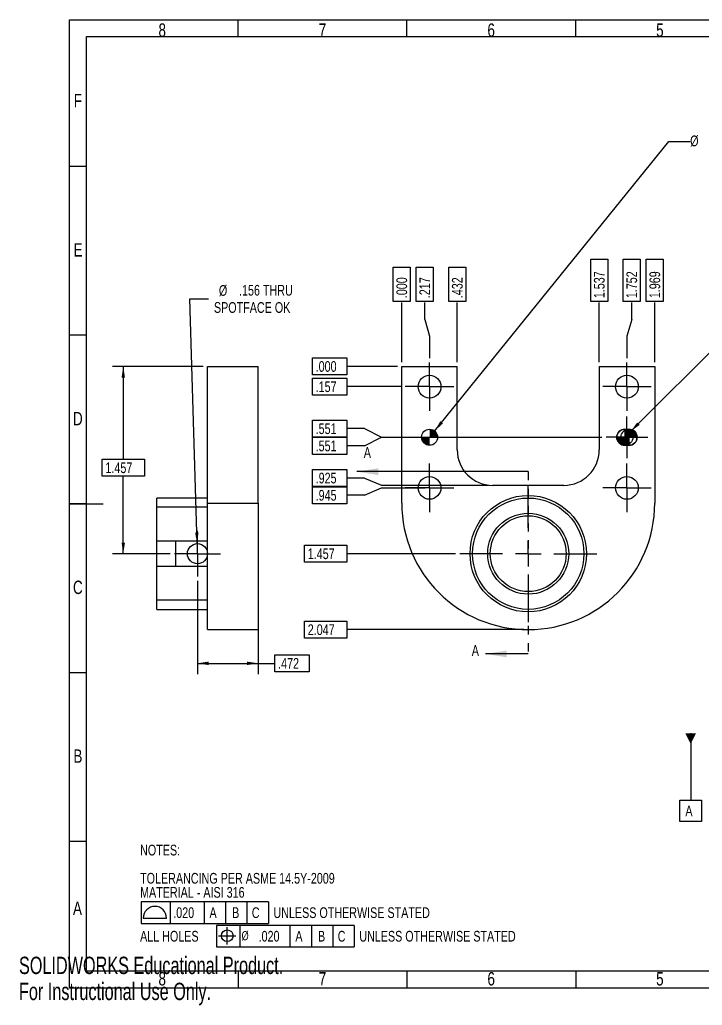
# Model space of a CAD drawing. Extents: x 0 to 16.3, y 0 to 11.5.
# Drawn here: x 0.01 to 7.97, y 0 to 11.5 of the extents above; entities that cross this region are included whole.
import ezdxf

# ---------------------------------------------------------------- set-up
doc = ezdxf.new("R2010")
doc.units = 0
doc.linetypes.add('SLD-DASHED', pattern=[0.075, 0.05, -0.025])
doc.linetypes.add('SLD-SOLID', pattern=[0])
doc.layers.get('0').update_dxf_attribs({"linetype": 'CONTINUOUS'})
doc.styles.add('SLDTEXTSTYLE0', font='TXT', dxfattribs={"width": 0.75})
doc.styles.add('SLDTEXTSTYLE4', font='TXT', dxfattribs={"width": 0.7})
doc.dimstyles.new('SLDDIMSTYLE1', dxfattribs={"dimtxt": 0.125, "dimasz": 0.13, "dimexe": 0, "dimexo": 0.0625, "dimgap": -0.03125, "dimtad": 0, "dimtih": 1, "dimtoh": 1, "dimdec": 3, "dimlfac": 0.666667, "dimrnd": 1e-09, "dimzin": 12, "dimtxsty": 'SLDTEXTSTYLE0', "dimblk1": 'NONE', "dimblk2": 'NONE', "dimsah": 1, "dimcen": 0.09, "dimazin": 3, "dimtfac": 1, "dimtdec": 3, "dimtofl": 0, "dimtmove": 0, "dimatfit": 3, "dimtolj": 1})
doc.dimstyles.new('SLDDIMSTYLE11', dxfattribs={"dimtxt": 0.125, "dimasz": 0.13, "dimexe": 0, "dimexo": 0.0625, "dimgap": -0.03125, "dimtad": 0, "dimtih": 1, "dimtoh": 1, "dimdec": 3, "dimlfac": 0.666667, "dimrnd": 1e-09, "dimzin": 4, "dimtxsty": 'SLDTEXTSTYLE0', "dimblk1": 'NONE', "dimblk2": 'NONE', "dimsah": 1, "dimcen": 0.09, "dimazin": 3, "dimtfac": 1, "dimtdec": 3, "dimtofl": 0, "dimtmove": 0, "dimatfit": 3, "dimtolj": 1})
doc.dimstyles.new('SLDDIMSTYLE12', dxfattribs={"dimtxt": 0.125, "dimasz": 0.13, "dimexe": 0, "dimexo": 0.0625, "dimgap": -0.03125, "dimtad": 0, "dimtih": 1, "dimtoh": 1, "dimdec": 3, "dimlfac": 0.666667, "dimrnd": 1e-09, "dimzin": 4, "dimtxsty": 'SLDTEXTSTYLE0', "dimblk1": 'NONE', "dimblk2": 'NONE', "dimsah": 1, "dimcen": 0.09, "dimazin": 3, "dimtfac": 1, "dimtdec": 3, "dimtofl": 0, "dimtmove": 0, "dimatfit": 3, "dimtolj": 1})
doc.dimstyles.new('SLDDIMSTYLE13', dxfattribs={"dimtxt": 0.125, "dimasz": 0.13, "dimexe": 0, "dimexo": 0.0625, "dimgap": 0.03125, "dimtad": 0, "dimtih": 1, "dimtoh": 1, "dimdec": 4, "dimlfac": 0.666667, "dimrnd": 1e-09, "dimzin": 4, "dimtxsty": 'SLDTEXTSTYLE0', "dimsah": 1, "dimcen": 0, "dimazin": 3, "dimtol": 1, "dimtp": 0.001, "dimtfac": 1, "dimtdec": 4, "dimtofl": 0, "dimtmove": 0, "dimatfit": 3, "dimtolj": 1, "dimtzin": 0})
doc.dimstyles.new('SLDDIMSTYLE14', dxfattribs={"dimtxt": 0.125, "dimasz": 0.13, "dimexe": 0, "dimexo": 0.0625, "dimgap": 0.03125, "dimtad": 0, "dimtih": 1, "dimtoh": 1, "dimdec": 4, "dimlfac": 0.666667, "dimrnd": 1e-09, "dimzin": 4, "dimtxsty": 'SLDTEXTSTYLE0', "dimsah": 1, "dimcen": 0, "dimazin": 3, "dimtol": 1, "dimtp": 0.001, "dimtfac": 1, "dimtdec": 4, "dimtofl": 0, "dimtmove": 0, "dimatfit": 3, "dimtolj": 1, "dimtzin": 0})
doc.dimstyles.new('SLDDIMSTYLE3', dxfattribs={"dimtxt": 0.125, "dimasz": 0.13, "dimexe": 0, "dimexo": 0.0625, "dimgap": 0.03125, "dimtad": 0, "dimtih": 1, "dimtoh": 1, "dimdec": 3, "dimlfac": 0.666667, "dimrnd": 1e-09, "dimzin": 12, "dimtxsty": 'SLDTEXTSTYLE0', "dimsah": 1, "dimcen": 0, "dimazin": 3, "dimtfac": 1, "dimtdec": 3, "dimtofl": 0, "dimtmove": 0, "dimatfit": 3, "dimtolj": 1, "dimtzin": 12})
doc.dimstyles.new('SLDDIMSTYLE5', dxfattribs={"dimtxt": 0.125, "dimasz": 0.13, "dimexe": 0, "dimexo": 0.0625, "dimgap": -0.03125, "dimtad": 0, "dimtih": 1, "dimtoh": 1, "dimdec": 3, "dimlfac": 0.666667, "dimrnd": 1e-09, "dimzin": 12, "dimtxsty": 'SLDTEXTSTYLE0', "dimsah": 1, "dimcen": 0.09, "dimazin": 3, "dimtfac": 1, "dimtdec": 3, "dimtofl": 0, "dimtmove": 0, "dimatfit": 3, "dimtolj": 1})

# ---------------------------------------------------------------- blocks, each defined once
blk = doc.blocks.new('SW_SYMBOL_GTOL_SPROF')
at = {"color": 0, "linetype": 'CONTINUOUS'}
blk.add_line((0, 0), (78.7, 0), dxfattribs=at)
blk.add_arc((39.4, 0), 39.4, 0, 180, dxfattribs=at)
blk = doc.blocks.new('SW_SYMBOL_GTOL_POSI')
at = {"color": 0, "linetype": 'CONTINUOUS'}
for p, q in [((29.5, -9.8), (29.5, 49.2)), ((0, 19.7), (59.1, 19.7))]:
    blk.add_line(p, q, dxfattribs=at)
blk.add_circle((29.5, 19.7), 19.7, dxfattribs=at)
blk = doc.blocks.new('SW_NOTE_0')
at = {"color": 0, "linetype": 'SLD-SOLID'}
for p, q in [((0.013, -0.506), (0.013, -0.756)), ((1.497, -0.506), (0.013, -0.506)), ((0.013, -0.506), (0.013, -0.756)), ((0.35, -0.506), (0.013, -0.506)), ((0.35, -0.506), (0.35, -0.756)), ((0.747, -0.506), (0.747, -0.756)), ((0.747, -0.506), (0.747, -0.756)), ((0.997, -0.506), (0.997, -0.756)), ((1.247, -0.506), (1.247, -0.756)), ((1.497, -0.506), (1.497, -0.756)), ((0.013, -0.756), (1.497, -0.756)), ((0.013, -0.756), (0.35, -0.756)), ((0.89, -0.781), (0.89, -1.031)), ((2.499, -0.781), (0.89, -0.781)), ((0.89, -0.781), (0.89, -1.031)), ((1.165, -0.781), (0.89, -0.781)), ((1.165, -0.781), (1.165, -1.031)), ((1.749, -0.781), (1.749, -1.031)), ((1.749, -0.781), (1.749, -1.031)), ((1.999, -0.781), (1.999, -1.031)), ((2.249, -0.781), (2.249, -1.031)), ((2.499, -0.781), (2.499, -1.031)), ((0.89, -1.031), (2.499, -1.031)), ((0.89, -1.031), (1.165, -1.031))]:
    blk.add_line(p, q, dxfattribs=at)
at = {"color": 0, "linetype": 'CONTINUOUS'}
for name, p, xscale, yscale, zscale in [('SW_SYMBOL_GTOL_SPROF', (0.037, -0.694), 0.0034488282, 0.0034488282, 0.0034488282), ('SW_SYMBOL_GTOL_POSI', (0.915, -0.969), 0.0034488281, 0.0034488281, 0.0034488281)]:
    blk.add_blockref(name, p, dxfattribs=dict(at, xscale=xscale, yscale=yscale, zscale=zscale))
at = {"color": 0, "linetype": 'CONTINUOUS', "attachment_point": 1, "style": 'SLDTEXTSTYLE0'}
for s, insert, char_height in [('NOTES:', (0, 0.161), 0.125), ('TOLERANCING PER ASME 14.5Y-2009', (0, -0.168), 0.125), ('MATERIAL - AISI 316', (0, -0.332), 0.125), ('.020', (0.387, -0.569), 0.125), ('A', (0.81, -0.569), 0.125), ('B', (1.074, -0.569), 0.125), ('C', (1.304, -0.569), 0.125), ('UNLESS OTHERWISE STATED', (1.556, -0.569), 0.125), ('ALL HOLES', (0, -0.844), 0.125), ('%%c', (1.184, -0.847), 0.1063), ('.020', (1.383, -0.844), 0.125), ('A', (1.812, -0.844), 0.125), ('B', (2.076, -0.844), 0.125), ('C', (2.306, -0.844), 0.125), ('UNLESS OTHERWISE STATED', (2.558, -0.844), 0.125)]:
    blk.add_mtext(s, dxfattribs=dict(at, insert=insert, char_height=char_height))
blk = doc.blocks.new('SW_DATUMTAG_0')
at = {"color": 0, "linetype": 'SLD-SOLID'}
for p, q in [((0.062, 1.004), (0.062, 0.224)), ((-0.063, -0.026), (-0.063, 0.224)), ((-0.063, 0.224), (0.187, 0.224)), ((0.187, 0.224), (0.187, -0.026)), ((0.187, -0.026), (-0.063, -0.026))]:
    blk.add_line(p, q, dxfattribs=at)
blk.add_solid([(0.124, 1.004), (-0.001, 1.004), (0.062, 0.879)], dxfattribs=at)
at = {"color": 0, "linetype": 'CONTINUOUS', "insert": (0, 0.161), "char_height": 0.125, "attachment_point": 1, "style": 'SLDTEXTSTYLE0'}
blk.add_mtext('A', dxfattribs=at)
blk = doc.blocks.new('_D_9')
at = {"color": 7, "linetype": 'SLD-SOLID'}
for p, q in [((3.424, 7.352), (3.424, 7.551)), ((3.424, 7.551), (3.824, 7.551)), ((3.824, 7.551), (3.824, 7.352)), ((4.416, 7.451), (3.836, 7.451)), ((3.824, 7.352), (3.424, 7.352))]:
    blk.add_line(p, q, dxfattribs=at)
at = {"color": 7, "linetype": 'SLD-SOLID', "insert": (3.462, 7.513), "char_height": 0.125, "attachment_point": 1, "style": 'SLDTEXTSTYLE0'}
blk.add_mtext('.000', dxfattribs=at)
blk = doc.blocks.new('_NONE')
blk = doc.blocks.new('_D_10')
at = {"color": 7, "linetype": 'SLD-SOLID'}
for p, q in [((3.424, 7.116), (3.424, 7.314)), ((3.424, 7.314), (3.824, 7.314)), ((3.824, 7.314), (3.824, 7.116)), ((4.458, 7.215), (3.836, 7.215)), ((3.824, 7.116), (3.424, 7.116))]:
    blk.add_line(p, q, dxfattribs=at)
at = {"color": 7, "linetype": 'SLD-SOLID', "insert": (3.462, 7.277), "char_height": 0.125, "attachment_point": 1, "style": 'SLDTEXTSTYLE0'}
blk.add_mtext('.157', dxfattribs=at)
blk = doc.blocks.new('_D_11')
at = {"color": 7, "linetype": 'SLD-SOLID'}
for p, q in [((3.424, 6.626), (3.424, 6.824)), ((3.424, 6.824), (3.824, 6.824)), ((3.824, 6.824), (3.824, 6.626)), ((4.033, 6.725), (3.836, 6.725)), ((4.033, 6.725), (4.23, 6.625)), ((3.824, 6.626), (3.424, 6.626)), ((4.23, 6.625), (4.741, 6.625))]:
    blk.add_line(p, q, dxfattribs=at)
at = {"color": 7, "linetype": 'SLD-SOLID', "insert": (3.462, 6.787), "char_height": 0.125, "attachment_point": 1, "style": 'SLDTEXTSTYLE0'}
blk.add_mtext('.551', dxfattribs=at)
blk = doc.blocks.new('_D_12')
at = {"color": 7, "linetype": 'SLD-SOLID'}
for p, q in [((3.424, 6.425), (3.424, 6.624)), ((3.424, 6.624), (3.824, 6.624)), ((3.824, 6.624), (3.824, 6.425)), ((4.033, 6.524), (4.23, 6.625)), ((4.23, 6.625), (6.8, 6.625)), ((4.033, 6.524), (3.836, 6.524)), ((3.824, 6.425), (3.424, 6.425))]:
    blk.add_line(p, q, dxfattribs=at)
at = {"color": 7, "linetype": 'SLD-SOLID', "insert": (3.462, 6.586), "char_height": 0.125, "attachment_point": 1, "style": 'SLDTEXTSTYLE0'}
blk.add_mtext('.551', dxfattribs=at)
blk = doc.blocks.new('_D_13')
at = {"color": 7, "linetype": 'SLD-SOLID'}
for p, q in [((3.424, 6.05), (3.424, 6.248)), ((3.424, 6.248), (3.824, 6.248)), ((3.824, 6.248), (3.824, 6.05)), ((4.033, 6.149), (3.836, 6.149)), ((4.033, 6.149), (4.23, 6.064)), ((3.824, 6.05), (3.424, 6.05)), ((4.23, 6.064), (5.477, 6.064))]:
    blk.add_line(p, q, dxfattribs=at)
at = {"color": 7, "linetype": 'SLD-SOLID', "insert": (3.462, 6.211), "char_height": 0.125, "attachment_point": 1, "style": 'SLDTEXTSTYLE0'}
blk.add_mtext('.925', dxfattribs=at)
blk = doc.blocks.new('_D_14')
at = {"color": 7, "linetype": 'SLD-SOLID'}
for p, q in [((3.424, 5.849), (3.424, 6.048)), ((3.424, 6.048), (3.824, 6.048)), ((3.824, 6.048), (3.824, 5.849)), ((4.033, 5.949), (4.23, 6.034)), ((4.23, 6.034), (4.741, 6.034)), ((4.033, 5.949), (3.836, 5.949)), ((3.824, 5.849), (3.424, 5.849))]:
    blk.add_line(p, q, dxfattribs=at)
at = {"color": 7, "linetype": 'SLD-SOLID', "insert": (3.462, 6.01), "char_height": 0.125, "attachment_point": 1, "style": 'SLDTEXTSTYLE0'}
blk.add_mtext('.945', dxfattribs=at)
blk = doc.blocks.new('_D_15')
at = {"color": 7, "linetype": 'SLD-SOLID'}
for p, q in [((3.332, 5.167), (3.332, 5.365)), ((3.332, 5.365), (3.824, 5.365)), ((3.824, 5.365), (3.824, 5.167)), ((5.093, 5.266), (3.836, 5.266)), ((3.824, 5.167), (3.332, 5.167))]:
    blk.add_line(p, q, dxfattribs=at)
at = {"color": 7, "linetype": 'SLD-SOLID', "insert": (3.37, 5.328), "char_height": 0.125, "attachment_point": 1, "style": 'SLDTEXTSTYLE0'}
blk.add_mtext('1.457', dxfattribs=at)
blk = doc.blocks.new('_D_16')
at = {"color": 7, "linetype": 'SLD-SOLID'}
for p, q in [((3.332, 4.281), (3.332, 4.48)), ((3.332, 4.48), (3.824, 4.48)), ((3.824, 4.48), (3.824, 4.281)), ((5.893, 4.38), (3.836, 4.38)), ((3.824, 4.281), (3.332, 4.281))]:
    blk.add_line(p, q, dxfattribs=at)
at = {"color": 7, "linetype": 'SLD-SOLID', "insert": (3.37, 4.442), "char_height": 0.125, "attachment_point": 1, "style": 'SLDTEXTSTYLE0'}
blk.add_mtext('2.047', dxfattribs=at)
blk = doc.blocks.new('_D_17')
at = {"color": 7, "linetype": 'SLD-SOLID'}
for p, q in [((4.367, 8.209), (4.367, 8.609)), ((4.367, 8.609), (4.565, 8.609)), ((4.565, 8.609), (4.565, 8.209)), ((4.565, 8.209), (4.367, 8.209)), ((4.466, 7.501), (4.466, 8.196))]:
    blk.add_line(p, q, dxfattribs=at)
at = {"color": 7, "linetype": 'SLD-SOLID', "insert": (4.404, 8.247), "char_height": 0.125, "attachment_point": 1, "rotation": 90, "style": 'SLDTEXTSTYLE0'}
blk.add_mtext('.000', dxfattribs=at)
blk = doc.blocks.new('_D_18')
at = {"color": 7, "linetype": 'SLD-SOLID'}
for p, q in [((4.636, 8.209), (4.636, 8.609)), ((4.636, 8.609), (4.834, 8.609)), ((4.834, 8.609), (4.834, 8.209)), ((4.834, 8.209), (4.636, 8.209)), ((4.735, 8), (4.735, 8.196)), ((4.735, 8), (4.791, 7.803)), ((4.791, 7.803), (4.791, 7.548))]:
    blk.add_line(p, q, dxfattribs=at)
at = {"color": 7, "linetype": 'SLD-SOLID', "insert": (4.673, 8.247), "char_height": 0.125, "attachment_point": 1, "rotation": 90, "style": 'SLDTEXTSTYLE0'}
blk.add_mtext('.217', dxfattribs=at)
blk = doc.blocks.new('_D_19')
at = {"color": 7, "linetype": 'SLD-SOLID'}
for p, q in [((5.015, 8.209), (5.015, 8.609)), ((5.015, 8.609), (5.213, 8.609)), ((5.213, 8.609), (5.213, 8.209)), ((5.213, 8.209), (5.015, 8.209)), ((5.114, 7.501), (5.114, 8.196))]:
    blk.add_line(p, q, dxfattribs=at)
at = {"color": 7, "linetype": 'SLD-SOLID', "insert": (5.052, 8.247), "char_height": 0.125, "attachment_point": 1, "rotation": 90, "style": 'SLDTEXTSTYLE0'}
blk.add_mtext('.432', dxfattribs=at)
blk = doc.blocks.new('_D_20')
at = {"color": 7, "linetype": 'SLD-SOLID'}
for p, q in [((6.672, 8.209), (6.672, 8.701)), ((6.672, 8.701), (6.87, 8.701)), ((6.87, 8.701), (6.87, 8.209)), ((6.87, 8.209), (6.672, 8.209)), ((6.771, 7.501), (6.771, 8.196))]:
    blk.add_line(p, q, dxfattribs=at)
at = {"color": 7, "linetype": 'SLD-SOLID', "insert": (6.709, 8.247), "char_height": 0.125, "attachment_point": 1, "rotation": 90, "style": 'SLDTEXTSTYLE0'}
blk.add_mtext('1.537', dxfattribs=at)
blk = doc.blocks.new('_D_21')
at = {"color": 7, "linetype": 'SLD-SOLID'}
for p, q in [((7.051, 8.209), (7.051, 8.701)), ((7.051, 8.701), (7.249, 8.701)), ((7.249, 8.701), (7.249, 8.209)), ((7.249, 8.209), (7.051, 8.209)), ((7.15, 8), (7.15, 8.196)), ((7.15, 8), (7.094, 7.803)), ((7.094, 7.803), (7.094, 7.548))]:
    blk.add_line(p, q, dxfattribs=at)
at = {"color": 7, "linetype": 'SLD-SOLID', "insert": (7.088, 8.247), "char_height": 0.125, "attachment_point": 1, "rotation": 90, "style": 'SLDTEXTSTYLE0'}
blk.add_mtext('1.752', dxfattribs=at)
blk = doc.blocks.new('_D_22')
at = {"color": 7, "linetype": 'SLD-SOLID'}
for p, q in [((7.32, 8.209), (7.32, 8.701)), ((7.32, 8.701), (7.518, 8.701)), ((7.518, 8.701), (7.518, 8.209)), ((7.518, 8.209), (7.32, 8.209)), ((7.419, 7.501), (7.419, 8.196))]:
    blk.add_line(p, q, dxfattribs=at)
at = {"color": 7, "linetype": 'SLD-SOLID', "insert": (7.357, 8.247), "char_height": 0.125, "attachment_point": 1, "rotation": 90, "style": 'SLDTEXTSTYLE0'}
blk.add_mtext('1.969', dxfattribs=at)
blk = doc.blocks.new('SW_SYMBOL_HOLE_DEPTH')
at = {"color": 0, "linetype": 'SLD-SOLID'}
for p, q in [((0, 34.4), (31.5, 34.4)), ((15.7, 34.4), (15.7, 3)), ((3.9, 21.9), (15.7, 3)), ((27.6, 21.9), (15.7, 3))]:
    blk.add_line(p, q, dxfattribs=at)
blk = doc.blocks.new('_D_23')
at = {"color": 7, "linetype": 'SLD-SOLID'}
for p, q in [((4.85, 6.697), (7.582, 10.075)), ((7.582, 10.075), (7.832, 10.075))]:
    blk.add_line(p, q, dxfattribs=at)
blk.add_solid([(4.85, 6.697), (4.947, 6.786), (4.916, 6.811)], dxfattribs=at)
at = {"color": 7, "linetype": 'SLD-SOLID', "xscale": 0.0040555664, "yscale": 0.0040555664, "zscale": 0.0040555664}
blk.add_blockref('SW_SYMBOL_HOLE_DEPTH', (9.376, 10.001), dxfattribs=at)
at = {"color": 7, "linetype": 'SLD-SOLID', "char_height": 0.125, "attachment_point": 1, "style": 'SLDTEXTSTYLE0'}
for s, insert in [('.0007', (8.914, 10.236)), ('%%c', (7.832, 10.145)), ('.1250', (8.068, 10.147)), ('G7', (8.53, 10.147)), ('+', (8.813, 10.236)), ('.197', (9.601, 10.147)), ('+', (8.813, 10.075)), ('.0002', (8.914, 10.075))]:
    blk.add_mtext(s, dxfattribs=dict(at, insert=insert))
blk = doc.blocks.new('_D_24')
at = {"color": 7, "linetype": 'SLD-SOLID'}
for p, q in [((7.136, 6.691), (8.758, 8.313)), ((8.758, 8.313), (9.008, 8.313))]:
    blk.add_line(p, q, dxfattribs=at)
blk.add_solid([(7.136, 6.691), (7.242, 6.769), (7.214, 6.797)], dxfattribs=at)
at = {"color": 7, "linetype": 'SLD-SOLID', "xscale": 0.0040555664, "yscale": 0.0040555664, "zscale": 0.0040555664}
blk.add_blockref('SW_SYMBOL_HOLE_DEPTH', (10.834, 8.239), dxfattribs=at)
at = {"color": 7, "linetype": 'SLD-SOLID', "char_height": 0.125, "attachment_point": 1, "style": 'SLDTEXTSTYLE0'}
for s, insert in [('+', (9.754, 8.474)), ('.0006', (9.855, 8.474)), ('.1250', (9.008, 8.385)), ('G7', (9.471, 8.385)), ('+', (9.754, 8.312)), ('.0002', (9.855, 8.312)), ('X .157', (10.317, 8.385)), ('.197', (11.059, 8.385))]:
    blk.add_mtext(s, dxfattribs=dict(at, insert=insert))
blk = doc.blocks.new('SW_CENTERMARKSYMBOL_3')
at = {"color": 0, "linetype": 'SLD-SOLID'}
for p, q in [((0, 0.3), (0, 0.8)), ((0, 0), (0, 0.15)), ((-0.3, 0), (-0.8, 0)), ((0, 0), (-0.15, 0)), ((0, 0), (0, -0.15)), ((0, 0), (0.15, 0)), ((0.3, 0), (0.8, 0)), ((0, -0.3), (0, -0.8))]:
    blk.add_line(p, q, dxfattribs=at)
blk = doc.blocks.new('SW_CENTERMARKSYMBOL_4')
at = {"color": 0, "linetype": 'SLD-SOLID'}
for p, q in [((0, 0.15), (0, 0.28275)), ((0, 0), (0, 0.15)), ((-0.15, 0), (-0.28275, 0)), ((0, 0), (-0.15, 0)), ((0, 0), (0, -0.15)), ((0, 0), (0.15, 0)), ((0.15, 0), (0.28275, 0)), ((0, -0.15), (0, -0.28275))]:
    blk.add_line(p, q, dxfattribs=at)
blk = doc.blocks.new('SW_CENTERMARKSYMBOL_5')
at = {"color": 0, "linetype": 'SLD-SOLID'}
for p, q in [((0, 0.15), (0, 0.28275)), ((0, 0), (0, 0.15)), ((-0.15, 0), (-0.28275, 0)), ((0, 0), (-0.15, 0)), ((0, 0), (0, -0.15)), ((0, 0), (0.15, 0)), ((0.15, 0), (0.28275, 0)), ((0, -0.15), (0, -0.28275))]:
    blk.add_line(p, q, dxfattribs=at)
blk = doc.blocks.new('SW_CENTERMARKSYMBOL_6')
at = {"color": 0, "linetype": 'SLD-SOLID'}
for p, q in [((0, 0.15), (0, 0.28275)), ((0, 0), (0, 0.15)), ((-0.15, 0), (-0.28275, 0)), ((0, 0), (-0.15, 0)), ((0, 0), (0, -0.15)), ((0, 0), (0.15, 0)), ((0.15, 0), (0.28275, 0)), ((0, -0.15), (0, -0.28275))]:
    blk.add_line(p, q, dxfattribs=at)
blk = doc.blocks.new('SW_CENTERMARKSYMBOL_7')
at = {"color": 0, "linetype": 'SLD-SOLID'}
for p, q in [((0, 0.15), (0, 0.24375)), ((0, 0), (0, 0.15)), ((-0.15, 0), (-0.24375, 0)), ((0, 0), (-0.15, 0)), ((0, 0), (0, -0.15)), ((0, 0), (0.15, 0)), ((0.15, 0), (0.24375, 0)), ((0, -0.15), (0, -0.24375))]:
    blk.add_line(p, q, dxfattribs=at)
blk = doc.blocks.new('SW_CENTERMARKSYMBOL_8')
at = {"color": 0, "linetype": 'SLD-SOLID'}
for p, q in [((0, 0.15), (0, 0.28275)), ((0, 0), (0, 0.15)), ((-0.15, 0), (-0.28275, 0)), ((0, 0), (-0.15, 0)), ((0, 0), (0, -0.15)), ((0, 0), (0.15, 0)), ((0.15, 0), (0.28275, 0)), ((0, -0.15), (0, -0.28275))]:
    blk.add_line(p, q, dxfattribs=at)
blk = doc.blocks.new('SW_CENTERMARKSYMBOL_9')
at = {"color": 0, "linetype": 'SLD-SOLID'}
for p, q in [((0, 0.15), (0, 0.28275)), ((0, 0), (0, 0.15)), ((-0.15, 0), (-0.28275, 0)), ((0, 0), (-0.15, 0)), ((0, 0), (0, -0.15)), ((0, 0), (0.15, 0)), ((0.15, 0), (0.28275, 0)), ((0, -0.15), (0, -0.28275))]:
    blk.add_line(p, q, dxfattribs=at)
blk = doc.blocks.new('*U55')
at = {"color": 0, "linetype": 'CONTINUOUS'}
for points in [[(0, 0), (0, 0.094), (0.018, 0)], [(0.018, 0), (0, 0.094), (0.018, 0.092)], [(0.018, 0), (0.018, 0.092), (0.036, 0)], [(0.036, 0), (0.018, 0.092), (0.036, 0.087)], [(0.036, 0), (0.036, 0.087), (0.052, 0)], [(0.052, 0), (0.036, 0.087), (0.052, 0.078)], [(0.052, 0), (0.052, 0.078), (0.066, 0)], [(0.066, 0), (0.052, 0.078), (0.066, 0.066)], [(0.066, 0), (0.066, 0.066), (0.078, 0)], [(0.078, 0), (0.066, 0.066), (0.078, 0.052)], [(0.078, 0), (0.078, 0.052), (0.087, 0)], [(0.087, 0), (0.078, 0.052), (0.087, 0.036)], [(0.087, 0), (0.087, 0.036), (0.092, 0)], [(0.092, 0), (0.087, 0.036), (0.092, 0.018)], [(0.092, 0), (0.092, 0.018), (0.094, 0)]]:
    blk.add_solid(points, dxfattribs=at)
blk = doc.blocks.new('*U56')
at = {"color": 0, "linetype": 'CONTINUOUS'}
for points in [[(-0.092, -0.016), (-0.094, 0), (-0.092, 0)], [(-0.092, -0.016), (-0.092, 0), (-0.088, -0.032)], [(-0.088, -0.032), (-0.092, 0), (-0.088, 0)], [(-0.088, -0.032), (-0.088, 0), (-0.081, -0.047)], [(-0.081, -0.047), (-0.088, 0), (-0.081, 0)], [(-0.081, -0.047), (-0.081, 0), (-0.072, -0.06)], [(-0.072, -0.06), (-0.081, 0), (-0.072, 0)], [(-0.072, -0.06), (-0.072, 0), (-0.06, -0.072)], [(-0.06, -0.072), (-0.072, 0), (-0.06, 0)], [(-0.06, -0.072), (-0.06, 0), (-0.047, -0.081)], [(-0.047, -0.081), (-0.06, 0), (-0.047, 0)], [(-0.047, -0.081), (-0.047, 0), (-0.032, -0.088)], [(-0.032, -0.088), (-0.047, 0), (-0.032, 0)], [(-0.032, -0.088), (-0.032, 0), (-0.016, -0.092)], [(-0.016, -0.092), (-0.032, 0), (-0.016, 0)], [(-0.016, -0.092), (-0.016, 0), (0, -0.094)], [(0, -0.094), (-0.016, 0), (0, 0)]]:
    blk.add_solid(points, dxfattribs=at)
blk = doc.blocks.new('SW_DOWELSYMBOL_0')
at = {"color": 0, "linetype": 'CONTINUOUS'}
blk.add_circle((0, 0), 0.0938, dxfattribs=at)
for name in ['*U56', '*U55']:
    blk.add_blockref(name, (0, 0), dxfattribs=at)
blk = doc.blocks.new('*U57')
at = {"color": 0, "linetype": 'CONTINUOUS'}
for points in [[(0, 0), (0, 0.094), (0.018, 0)], [(0.018, 0), (0, 0.094), (0.018, 0.092)], [(0.018, 0), (0.018, 0.092), (0.036, 0)], [(0.036, 0), (0.018, 0.092), (0.036, 0.087)], [(0.036, 0), (0.036, 0.087), (0.052, 0)], [(0.052, 0), (0.036, 0.087), (0.052, 0.078)], [(0.052, 0), (0.052, 0.078), (0.066, 0)], [(0.066, 0), (0.052, 0.078), (0.066, 0.066)], [(0.066, 0), (0.066, 0.066), (0.078, 0)], [(0.078, 0), (0.066, 0.066), (0.078, 0.052)], [(0.078, 0), (0.078, 0.052), (0.087, 0)], [(0.087, 0), (0.078, 0.052), (0.087, 0.036)], [(0.087, 0), (0.087, 0.036), (0.092, 0)], [(0.092, 0), (0.087, 0.036), (0.092, 0.018)], [(0.092, 0), (0.092, 0.018), (0.094, 0)]]:
    blk.add_solid(points, dxfattribs=at)
blk = doc.blocks.new('*U58')
at = {"color": 0, "linetype": 'CONTINUOUS'}
for points in [[(-0.092, -0.016), (-0.094, 0), (-0.092, 0)], [(-0.092, -0.016), (-0.092, 0), (-0.088, -0.032)], [(-0.088, -0.032), (-0.092, 0), (-0.088, 0)], [(-0.088, -0.032), (-0.088, 0), (-0.081, -0.047)], [(-0.081, -0.047), (-0.088, 0), (-0.081, 0)], [(-0.081, -0.047), (-0.081, 0), (-0.072, -0.06)], [(-0.072, -0.06), (-0.081, 0), (-0.072, 0)], [(-0.072, -0.06), (-0.072, 0), (-0.06, -0.072)], [(-0.06, -0.072), (-0.072, 0), (-0.06, 0)], [(-0.06, -0.072), (-0.06, 0), (-0.047, -0.081)], [(-0.047, -0.081), (-0.06, 0), (-0.047, 0)], [(-0.047, -0.081), (-0.047, 0), (-0.032, -0.088)], [(-0.032, -0.088), (-0.047, 0), (-0.032, 0)], [(-0.032, -0.088), (-0.032, 0), (-0.016, -0.092)], [(-0.016, -0.092), (-0.032, 0), (-0.016, 0)], [(-0.016, -0.092), (-0.016, 0), (0, -0.094)], [(0, -0.094), (-0.016, 0), (0, 0)]]:
    blk.add_solid(points, dxfattribs=at)
blk = doc.blocks.new('SW_DOWELSYMBOL_1')
at = {"color": 0, "linetype": 'CONTINUOUS'}
blk.add_circle((0, 0), 0.0938, dxfattribs=at)
for name in ['*U58', '*U57']:
    blk.add_blockref(name, (0, 0), dxfattribs=at)
blk = doc.blocks.new('*U59')
at = {"color": 0, "linetype": 'CONTINUOUS'}
for points in [[(0, 0), (0, 0.094), (0.018, 0)], [(0.018, 0), (0, 0.094), (0.018, 0.092)], [(0.018, 0), (0.018, 0.092), (0.036, 0)], [(0.036, 0), (0.018, 0.092), (0.036, 0.087)], [(0.036, 0), (0.036, 0.087), (0.052, 0)], [(0.052, 0), (0.036, 0.087), (0.052, 0.078)], [(0.052, 0), (0.052, 0.078), (0.066, 0)], [(0.066, 0), (0.052, 0.078), (0.066, 0.066)], [(0.066, 0), (0.066, 0.066), (0.078, 0)], [(0.078, 0), (0.066, 0.066), (0.078, 0.052)], [(0.078, 0), (0.078, 0.052), (0.087, 0)], [(0.087, 0), (0.078, 0.052), (0.087, 0.036)], [(0.087, 0), (0.087, 0.036), (0.092, 0)], [(0.092, 0), (0.087, 0.036), (0.092, 0.018)], [(0.092, 0), (0.092, 0.018), (0.094, 0)]]:
    blk.add_solid(points, dxfattribs=at)
blk = doc.blocks.new('*U60')
at = {"color": 0, "linetype": 'CONTINUOUS'}
for points in [[(-0.092, -0.016), (-0.094, 0), (-0.092, 0)], [(-0.092, -0.016), (-0.092, 0), (-0.088, -0.032)], [(-0.088, -0.032), (-0.092, 0), (-0.088, 0)], [(-0.088, -0.032), (-0.088, 0), (-0.081, -0.047)], [(-0.081, -0.047), (-0.088, 0), (-0.081, 0)], [(-0.081, -0.047), (-0.081, 0), (-0.072, -0.06)], [(-0.072, -0.06), (-0.081, 0), (-0.072, 0)], [(-0.072, -0.06), (-0.072, 0), (-0.06, -0.072)], [(-0.06, -0.072), (-0.072, 0), (-0.06, 0)], [(-0.06, -0.072), (-0.06, 0), (-0.047, -0.081)], [(-0.047, -0.081), (-0.06, 0), (-0.047, 0)], [(-0.047, -0.081), (-0.047, 0), (-0.032, -0.088)], [(-0.032, -0.088), (-0.047, 0), (-0.032, 0)], [(-0.032, -0.088), (-0.032, 0), (-0.016, -0.092)], [(-0.016, -0.092), (-0.032, 0), (-0.016, 0)], [(-0.016, -0.092), (-0.016, 0), (0, -0.094)], [(0, -0.094), (-0.016, 0), (0, 0)]]:
    blk.add_solid(points, dxfattribs=at)
blk = doc.blocks.new('SW_DOWELSYMBOL_2')
at = {"color": 0, "linetype": 'CONTINUOUS'}
blk.add_circle((0, 0), 0.0938, dxfattribs=at)
for name in ['*U60', '*U59']:
    blk.add_blockref(name, (0, 0), dxfattribs=at)
blk = doc.blocks.new('_D_25')
at = {"color": 7, "linetype": 'SLD-SOLID'}
for p, q in [((2.079, 5.383), (1.994, 8.24)), ((1.994, 8.24), (2.212, 8.24))]:
    blk.add_line(p, q, dxfattribs=at)
blk.add_solid([(2.079, 5.383), (2.095, 5.514), (2.055, 5.513)], dxfattribs=at)
at = {"color": 7, "linetype": 'SLD-SOLID', "char_height": 0.125, "attachment_point": 1, "style": 'SLDTEXTSTYLE0'}
for s, insert in [('%%c', (2.333, 8.4)), ('.156 THRU', (2.568, 8.402)), ('SPOTFACE OK', (2.275, 8.201))]:
    blk.add_mtext(s, dxfattribs=dict(at, insert=insert))
blk = doc.blocks.new('_D_26')
at = {"color": 7, "linetype": 'SLD-SOLID'}
for p, q in [((2.151, 7.451), (1.092, 7.451)), ((1.217, 7.451), (1.217, 6.369)), ((0.971, 6.17), (0.971, 6.369)), ((0.971, 6.369), (1.463, 6.369)), ((1.463, 6.369), (1.463, 6.17)), ((1.463, 6.17), (0.971, 6.17)), ((1.217, 5.266), (1.217, 6.17)), ((1.766, 5.266), (1.092, 5.266))]:
    blk.add_line(p, q, dxfattribs=at)
for points in [[(1.217, 7.451), (1.197, 7.321), (1.237, 7.321)], [(1.217, 5.266), (1.237, 5.396), (1.197, 5.396)]]:
    blk.add_solid(points, dxfattribs=at)
at = {"color": 7, "linetype": 'SLD-SOLID', "insert": (1.009, 6.331), "char_height": 0.125, "attachment_point": 1, "style": 'SLDTEXTSTYLE0'}
blk.add_mtext('1.457', dxfattribs=at)
blk = doc.blocks.new('_D_27')
at = {"color": 7, "linetype": 'SLD-SOLID'}
for p, q in [((2.792, 5.807), (2.792, 3.862)), ((2.083, 4.949), (2.083, 3.862)), ((2.985, 3.888), (2.985, 4.086)), ((2.985, 4.086), (3.385, 4.086)), ((3.385, 4.086), (3.385, 3.888)), ((2.083, 3.987), (2.792, 3.987)), ((2.792, 3.987), (2.973, 3.987)), ((3.385, 3.888), (2.985, 3.888))]:
    blk.add_line(p, q, dxfattribs=at)
for points in [[(2.083, 3.987), (2.213, 3.967), (2.213, 4.007)], [(2.792, 3.987), (2.662, 4.007), (2.662, 3.967)]]:
    blk.add_solid(points, dxfattribs=at)
at = {"color": 7, "linetype": 'SLD-SOLID', "insert": (3.024, 4.049), "char_height": 0.125, "attachment_point": 1, "style": 'SLDTEXTSTYLE0'}
blk.add_mtext('.472', dxfattribs=at)
blk = doc.blocks.new('SW_CENTERMARKSYMBOL_10')
at = {"color": 0, "linetype": 'SLD-SOLID'}
for p, q in [((0, 0.15), (0, 0.267)), ((0, 0), (0, 0.15)), ((-0.15, 0), (-0.267, 0)), ((0, 0), (-0.15, 0)), ((0, 0), (0, -0.15)), ((0, 0), (0.15, 0)), ((0.15, 0), (0.267, 0)), ((0, -0.15), (0, -0.267))]:
    blk.add_line(p, q, dxfattribs=at)

msp = doc.modelspace()

# ---------------------------------------------------------------- linework, layer by layer
at = {"color": 7, "linetype": 'SLD-SOLID'}
for p, q in [((0.59055, 0.19685), (0.59055, 11.49606)), ((0.59055, 11.49606), (16.33858, 11.49606)), ((2.55906, 11.29921), (2.55906, 11.49606)), ((4.52756, 11.29921), (4.52756, 11.49606)), ((6.49606, 11.29921), (6.49606, 11.49606)), ((0.7874, 0.3937), (0.7874, 11.29921)), ((0.7874, 11.29921), (16.14173, 11.29921)), ((0.7874, 9.78346), (0.59055, 9.78346)), ((0.7874, 7.81496), (0.59055, 7.81496)), ((2.20095, 7.4513), (2.7915, 7.4513)), ((2.20095, 5.85681), (2.20095, 7.4513)), ((2.7915, 5.85681), (2.7915, 7.4513)), ((4.46617, 7.4513), (5.11393, 7.4513)), ((4.46617, 5.85681), (4.46617, 7.4513)), ((5.11393, 6.47689), (5.11393, 7.4513)), ((6.77117, 7.4513), (6.77117, 6.47689)), ((6.77117, 7.4513), (7.41893, 7.4513)), ((7.41893, 7.4513), (7.41893, 5.85681)), ((7.06976, 6.71828), (7.11849, 6.71828)), ((7.06976, 6.71828), (7.06976, 6.62453)), ((7.11849, 6.62453), (7.11849, 6.71828)), ((7.06976, 6.62453), (7.06976, 6.53078)), ((7.06976, 6.62453), (7.11849, 6.62453)), ((7.11849, 6.53078), (7.11849, 6.62453)), ((7.06976, 6.53078), (7.11849, 6.53078)), ((5.94255, 6.22341), (3.94151, 6.22341)), ((6.35778, 6.0635), (5.52732, 6.0635)), ((2.20095, 5.91587), (1.6104, 5.91587)), ((1.6104, 5.80805), (1.6104, 5.91587)), ((0.59055, 5.84646), (0.98425, 5.84646)), ((0.7874, 5.84646), (0.59055, 5.84646)), ((2.20095, 5.80805), (1.6104, 5.80805)), ((1.6104, 5.41402), (1.6104, 5.80805)), ((2.20095, 5.85681), (2.7915, 5.85681)), ((2.20095, 4.38043), (2.20095, 5.85681)), ((2.7915, 5.85681), (2.7915, 4.38043)), ((1.82595, 5.41402), (1.6104, 5.41402)), ((1.6104, 5.1185), (1.6104, 5.41402)), ((1.82595, 5.41402), (1.82595, 5.1185)), ((2.20095, 5.41402), (1.82595, 5.41402)), ((1.82595, 5.1185), (1.6104, 5.1185)), ((1.6104, 4.72447), (1.6104, 5.1185)), ((2.20095, 5.1185), (1.82595, 5.1185)), ((2.20095, 4.72447), (1.6104, 4.72447)), ((1.6104, 4.61665), (1.6104, 4.72447)), ((1.6104, 4.61665), (2.20095, 4.61665)), ((2.20095, 4.38043), (2.7915, 4.38043)), ((5.94255, 4.09697), (5.44255, 4.09697)), ((0.7874, 3.87795), (0.59055, 3.87795)), ((0.7874, 1.90945), (0.59055, 1.90945)), ((16.14173, 0.3937), (0.7874, 0.3937)), ((2.55906, 0.3937), (2.55906, 0.19685)), ((4.52756, 0.3937), (4.52756, 0.19685)), ((6.49606, 0.3937), (6.49606, 0.19685)), ((16.33858, 0.19685), (0.59055, 0.19685))]:
    msp.add_line(p, q, dxfattribs=at)
at = {"color": 7, "linetype": 'SLD-DASHED'}
msp.add_line((5.94255, 6.22341), (5.94255, 4.09697), dxfattribs=at)
at = {"color": 7, "linetype": 'SLD-SOLID'}
for centre, radius in [((4.79098, 7.21508), 0.13275), ((7.09413, 7.21508), 0.13275), ((4.79098, 6.62453), 0.09375), ((4.79098, 6.03398), 0.13275), ((7.09413, 6.03398), 0.13275), ((5.94255, 5.26626), 0.67913), ((5.94255, 5.26626), 0.64961), ((5.94255, 5.26626), 0.47244), ((5.94255, 5.26626), 0.44291), ((2.08284, 5.26626), 0.11719)]:
    msp.add_circle(centre, radius, dxfattribs=at)
for centre, radius, start, end in [((7.06976, 6.62453), 0.09375, 90, 270), ((7.11849, 6.62453), 0.09375, 270, 90), ((5.52732, 6.47689), 0.41339, 180, 270), ((6.35778, 6.47689), 0.41339, 270, 0), ((5.94255, 5.85681), 1.47638, 180, 270), ((5.94255, 5.85681), 1.47638, 270, 0)]:
    msp.add_arc(centre, radius, start, end, dxfattribs=at)
for points in [[(3.94151, 6.22341), (4.19151, 6.18341), (4.19151, 6.26341)], [(5.44255, 4.09697), (5.69255, 4.05697), (5.69255, 4.13697)]]:
    msp.add_solid(points, dxfattribs=at)

# ---------------------------------------------------------------- block references
at = {"color": 7, "linetype": 'CONTINUOUS'}
for name, p in [('SW_CENTERMARKSYMBOL_5', (4.79098, 7.21508)), ('SW_CENTERMARKSYMBOL_4', (7.09413, 7.21508)), ('SW_CENTERMARKSYMBOL_7', (7.09413, 6.62453)), ('SW_DOWELSYMBOL_0', (4.79098, 6.62453)), ('SW_DOWELSYMBOL_2', (7.06976, 6.62453)), ('SW_DOWELSYMBOL_1', (7.11849, 6.62453)), ('SW_CENTERMARKSYMBOL_8', (4.79098, 6.03398)), ('SW_CENTERMARKSYMBOL_6', (7.09413, 6.03398)), ('SW_CENTERMARKSYMBOL_9', (7.09413, 6.03398)), ('SW_CENTERMARKSYMBOL_3', (5.94255, 5.26626)), ('SW_CENTERMARKSYMBOL_10', (2.08284, 5.26626)), ('SW_DATUMTAG_0', (7.77628, 2.16671)), ('SW_NOTE_0', (1.41329, 1.70958))]:
    msp.add_blockref(name, p, dxfattribs=at)

# ---------------------------------------------------------------- texts
for s, insert, char_height, attachment_point, style in [('8', (1.67165, 11.45317), 0.15625, 2, 'SLDTEXTSTYLE0'), ('7', (3.54173, 11.45317), 0.15625, 2, 'SLDTEXTSTYLE0'), ('6', (5.51024, 11.45317), 0.15625, 2, 'SLDTEXTSTYLE0'), ('5', (7.47874, 11.45317), 0.15625, 2, 'SLDTEXTSTYLE0'), ('F', (0.68731, 10.63081), 0.15625, 2, 'SLDTEXTSTYLE0'), ('E', (0.68928, 8.88868), 0.15625, 2, 'SLDTEXTSTYLE0'), ('D', (0.68711, 6.92018), 0.15625, 2, 'SLDTEXTSTYLE0'), ('A', (4.02345, 6.50944), 0.125, 1, 'SLDTEXTSTYLE0'), ('C', (0.68735, 4.95168), 0.15625, 2, 'SLDTEXTSTYLE0'), ('A', (5.28367, 4.19921), 0.125, 1, 'SLDTEXTSTYLE0'), ('B', (0.68782, 2.98317), 0.15625, 2, 'SLDTEXTSTYLE0'), ('A', (0.68266, 1.20711), 0.15625, 2, 'SLDTEXTSTYLE0'), ('SOLIDWORKS Educational Product.', (0, 0.56419), 0.2022874, 1, 'SLDTEXTSTYLE4'), ('8', (1.67165, 0.38475), 0.15625, 2, 'SLDTEXTSTYLE0'), ('7', (3.54173, 0.38475), 0.15625, 2, 'SLDTEXTSTYLE0'), ('6', (5.51024, 0.38475), 0.15625, 2, 'SLDTEXTSTYLE0'), ('5', (7.47874, 0.38475), 0.15625, 2, 'SLDTEXTSTYLE0'), ('For Instructional Use Only.', (0, 0.26076), 0.2022874, 1, 'SLDTEXTSTYLE4')]:
    msp.add_mtext(s, dxfattribs=dict(at, insert=insert, char_height=char_height, attachment_point=attachment_point, style=style))

# ---------------------------------------------------------------- dimensions: what is measured, and where the dimension line sits
at = {"color": 7, "linetype": 'SLD-SOLID'}
for p1, p2, text, dimstyle, picture, middle in [((4.73201, 6.55164), (4.84994, 6.69741), '<> {\\fGDT;x} .197\\P', 'SLDDIMSTYLE13', '_D_23', (8.87809, 10.07505)), ((2.08636, 5.14913), (2.07932, 5.38339), '<> THRU\\PSPOTFACE OK', 'SLDDIMSTYLE3', '_D_25', (2.83257, 8.23974))]:
    dim = msp.add_diameter_dim_2p(p1=p1, p2=p2, text=text, dimstyle=dimstyle, dxfattribs=at)
    dim.commit()
    dim.dimension.update_dxf_attribs({"geometry": picture, "text_midpoint": middle, "dimtype": 163})
for feature_location, offset, dtype, origin, dimstyle, picture, middle in [((6.77117, 7.4513), (0, 0.74508), 1, (4.46617, 7.4513), 'SLDDIMSTYLE1', '_D_20', (6.77117, 8.45497)), ((7.09413, 7.49783), (0.05592, 0.69855), 1, (4.46617, 7.4513), 'SLDDIMSTYLE1', '_D_21', (7.15004, 8.45497)), ((7.41893, 7.4513), (0, 0.74508), 1, (4.46617, 7.4513), 'SLDDIMSTYLE1', '_D_22', (7.41893, 8.45497)), ((4.466172452, 7.4512990935), (0, 0.7450808315), 1, (4.466172452, 7.4512990935), 'SLDDIMSTYLE12', '_D_17', (4.466172452, 8.4087931179)), ((4.79098, 7.49783), (-0.05592, 0.69855), 1, (4.46617, 7.4513), 'SLDDIMSTYLE1', '_D_18', (4.73506, 8.40879)), ((5.11393, 7.4513), (0, 0.74508), 1, (4.46617, 7.4513), 'SLDDIMSTYLE1', '_D_19', (5.11393, 8.40879)), ((4.466172452, 7.4512990935), (-0.6299212599, 0), 0, (4.466172452, 7.4512990935), 'SLDDIMSTYLE11', '_D_9', (3.6238379993, 7.4512990935)), ((5.14294, 5.26626), (-1.30669, 0), 0, (4.46617, 7.4513), 'SLDDIMSTYLE1', '_D_15', (3.57766, 5.26626)), ((5.94255, 4.38043), (-2.1063, 0), 0, (4.46617, 7.4513), 'SLDDIMSTYLE1', '_D_16', (3.57766, 4.38043)), ((4.50823, 7.21508), (-0.67197, 0), 0, (4.46617, 7.4513), 'SLDDIMSTYLE1', '_D_10', (3.62384, 7.21508)), ((4.79098, 6.62453), (-0.95472, 0.10021), 0, (4.46617, 7.4513), 'SLDDIMSTYLE1', '_D_11', (3.62384, 6.72474)), ((6.85038, 6.62453), (-3.01412, -0.10021), 0, (4.46617, 7.4513), 'SLDDIMSTYLE1', '_D_12', (3.62384, 6.52432)), ((5.52732, 6.0635), (-1.69107, 0.08545), 0, (4.46617, 7.4513), 'SLDDIMSTYLE1', '_D_13', (3.62384, 6.14895)), ((4.79098, 6.03398), (-0.95472, -0.08545), 0, (4.46617, 7.4513), 'SLDDIMSTYLE1', '_D_14', (3.62384, 5.94853))]:
    dim = msp.add_ordinate_dim(feature_location=feature_location, offset=offset, dtype=dtype, origin=origin, dimstyle=dimstyle, dxfattribs=at)
    dim.commit()
    dim.dimension.update_dxf_attribs({"geometry": picture, "text_midpoint": middle})
dim = msp.add_diameter_dim_2p(p1=(7.00347, 6.55824), p2=(7.13606, 6.69082), text='<> X .157 {\\fGDT;x} .197\\P', dimstyle='SLDDIMSTYLE14', override={"dimpost": '<>'}, dxfattribs=at)
dim.commit()
dim.dimension.update_dxf_attribs({"geometry": '_D_24', "text_midpoint": (10.19502, 8.31292), "dimtype": 163})
dim = msp.add_linear_dim(base=(1.2167, 7.4513), p1=(1.81565, 5.26626), p2=(2.20095, 7.4513), angle=90, dimstyle='SLDDIMSTYLE5', dxfattribs=at)
dim.commit()
dim.dimension.update_dxf_attribs({"geometry": '_D_26', "text_midpoint": (1.2167, 6.26955), "dimtype": 160})
dim = msp.add_linear_dim(base=(2.7915, 3.98673), p1=(2.08284, 4.99907), p2=(2.7915, 5.85681), dimstyle='SLDDIMSTYLE5', dxfattribs=at)
dim.commit()
dim.dimension.update_dxf_attribs({"geometry": '_D_27', "text_midpoint": (3.1852, 3.98673), "dimtype": 160})

doc.saveas('drawing.dxf')
